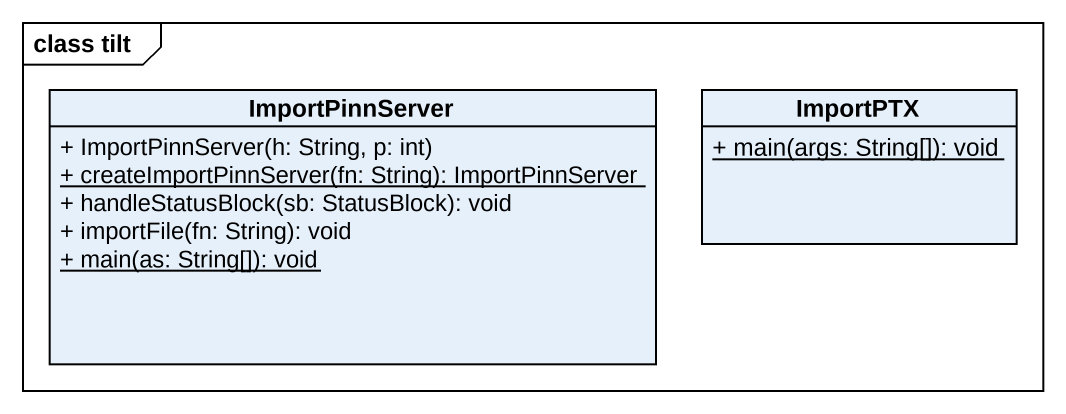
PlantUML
@startuml
mainframe class tilt
hide circle
hide empty members
skinparam classAttributeIconSize 0
class ImportPinnServer {
  + ImportPinnServer(h: String, p: int)
  {static} + createImportPinnServer(fn: String): ImportPinnServer
  + handleStatusBlock(sb: StatusBlock): void
  + importFile(fn: String): void
  {static} + main(as: String[]): void
}
class ImportPTX {
  {static} + main(args: String[]): void
}
@enduml
